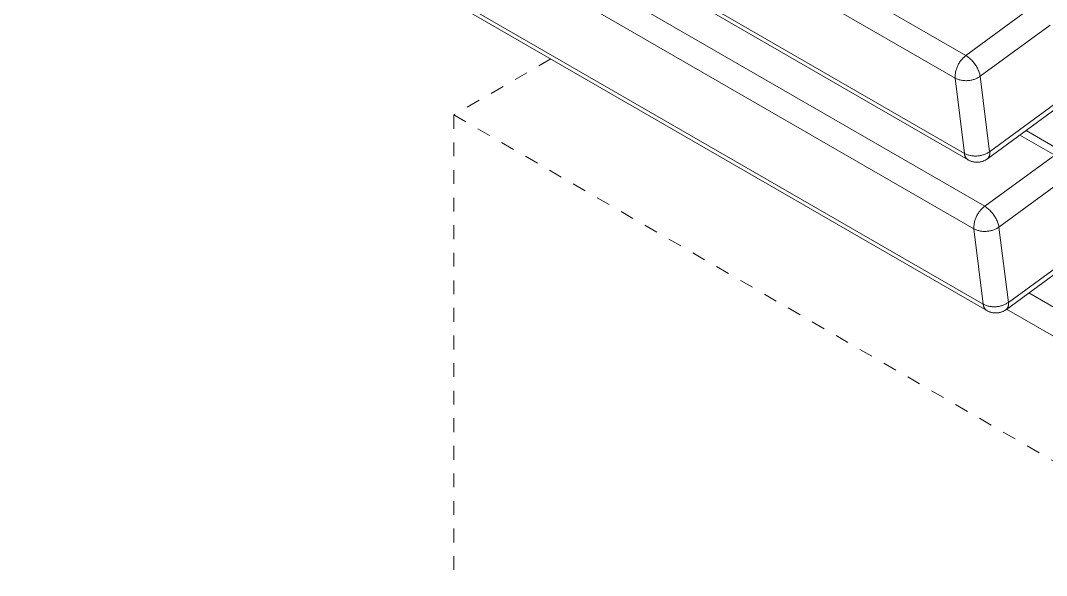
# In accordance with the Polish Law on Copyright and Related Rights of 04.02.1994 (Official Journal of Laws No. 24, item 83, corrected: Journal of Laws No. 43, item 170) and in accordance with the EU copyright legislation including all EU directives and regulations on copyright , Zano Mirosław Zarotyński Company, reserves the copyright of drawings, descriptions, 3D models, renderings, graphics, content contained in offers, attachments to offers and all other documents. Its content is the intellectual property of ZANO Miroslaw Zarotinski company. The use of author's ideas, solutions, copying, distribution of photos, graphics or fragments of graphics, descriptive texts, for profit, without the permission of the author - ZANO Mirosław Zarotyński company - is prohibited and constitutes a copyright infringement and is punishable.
# Model space of a CAD drawing. Header units: inches. Extents: x -16 to 183, y -17 to 123.
# Drawn here: x 21.43 to 28.87, y -10.51 to -6.48 of the extents above; entities that cross this region are included whole.
import ezdxf

# ---------------------------------------------------------------- set-up
doc = ezdxf.new("R2010")
doc.units = ezdxf.units.IN
doc.linetypes.add('HIDDEN', pattern=[1.905, 1.27, -0.635])
doc.layers.add('ZANO_R', color=7, linetype='Continuous', lineweight=0)
doc.layers.add('ZANO_R_przerywana', color=250, linetype='HIDDEN', lineweight=0)

msp = doc.modelspace()

# ---------------------------------------------------------------- linework, layer by layer
at = {"layer": 'ZANO_R'}
for p, q in [((-4.4488, 12.16044), (28.28151, -6.73641)), ((28.20306, -6.90038), (-4.52726, 11.99648)), ((-4.45917, 11.44985), (28.27114, -7.44701)), ((28.29711, -7.49262), (-4.43294, 11.40408)), ((-4.31263, 11.06719), (28.41768, -7.82967)), ((28.33922, -7.99363), (-4.39109, 10.90322)), ((-4.323, 10.3566), (28.40731, -8.54026)), ((28.43327, -8.58588), (-4.29677, 10.31082)), ((28.28151, -6.73641), (28.78895, -6.36483)), ((28.89253, -6.51522), (28.38509, -6.88681)), ((28.24347, -6.77442), (28.24764, -6.76912)), ((28.24764, -6.76912), (28.25199, -6.76397)), ((28.25199, -6.76397), (28.25651, -6.75897)), ((28.25651, -6.75897), (28.2612, -6.75412)), ((28.2612, -6.75412), (28.26605, -6.74944)), ((28.26605, -6.74944), (28.27105, -6.74492)), ((28.27105, -6.74492), (28.27621, -6.74058)), ((28.27621, -6.74058), (28.28151, -6.73641)), ((28.28806, -6.74069), (28.28151, -6.73641)), ((28.29446, -6.74519), (28.28806, -6.74069)), ((28.3007, -6.7499), (28.29446, -6.74519)), ((28.30679, -6.75481), (28.3007, -6.7499)), ((28.3127, -6.75994), (28.30679, -6.75481)), ((28.31843, -6.76526), (28.3127, -6.75994)), ((28.32398, -6.77077), (28.31843, -6.76526)), ((28.20878, -6.84691), (28.21051, -6.84039)), ((28.21051, -6.84039), (28.21246, -6.83393)), ((28.21246, -6.83393), (28.21463, -6.82755)), ((28.21463, -6.82755), (28.21701, -6.82124)), ((28.21701, -6.82124), (28.21961, -6.81502)), ((28.21961, -6.81502), (28.22242, -6.80889)), ((28.22242, -6.80889), (28.22543, -6.80286)), ((28.22543, -6.80286), (28.22865, -6.79693)), ((28.22865, -6.79693), (28.23206, -6.79112)), ((28.23206, -6.79112), (28.23567, -6.78542)), ((28.23567, -6.78542), (28.23948, -6.77985)), ((28.23948, -6.77985), (28.24347, -6.77442)), ((28.32935, -6.77646), (28.32398, -6.77077)), ((28.33451, -6.78233), (28.32935, -6.77646)), ((28.33948, -6.78838), (28.33451, -6.78233)), ((28.34423, -6.79458), (28.33948, -6.78838)), ((28.34878, -6.80095), (28.34423, -6.79458)), ((28.35311, -6.80747), (28.34878, -6.80095)), ((28.35721, -6.81412), (28.35311, -6.80747)), ((28.36109, -6.82092), (28.35721, -6.81412)), ((28.36473, -6.82784), (28.36109, -6.82092)), ((28.36814, -6.83488), (28.36473, -6.82784)), ((28.37131, -6.84203), (28.36814, -6.83488)), ((28.37423, -6.84928), (28.37131, -6.84203)), ((28.20297, -6.89364), (28.20312, -6.88689)), ((28.20306, -6.90038), (28.20297, -6.89364)), ((28.20306, -6.90038), (28.20865, -6.90298)), ((28.27114, -7.44701), (28.20306, -6.90038)), ((28.20312, -6.88689), (28.2035, -6.88016)), ((28.2035, -6.88016), (28.2041, -6.87345)), ((28.2041, -6.87345), (28.20493, -6.86676)), ((28.20493, -6.86676), (28.20599, -6.8601)), ((28.20599, -6.8601), (28.20727, -6.85348)), ((28.20727, -6.85348), (28.20878, -6.84691)), ((28.20865, -6.90298), (28.21433, -6.90539)), ((28.21433, -6.90539), (28.22009, -6.90761)), ((28.22009, -6.90761), (28.22592, -6.90963)), ((28.22592, -6.90963), (28.23181, -6.91145)), ((28.23181, -6.91145), (28.23776, -6.91307)), ((28.23776, -6.91307), (28.24377, -6.91449)), ((28.24377, -6.91449), (28.24982, -6.9157)), ((28.24982, -6.9157), (28.25591, -6.91671)), ((28.25591, -6.91671), (28.26202, -6.9175)), ((28.26202, -6.9175), (28.26817, -6.91809)), ((28.29283, -6.91835), (28.29898, -6.9179)), ((28.29898, -6.9179), (28.30511, -6.91723)), ((28.30511, -6.91723), (28.31122, -6.91635)), ((28.31122, -6.91635), (28.3173, -6.91527)), ((28.3173, -6.91527), (28.32333, -6.91398)), ((28.32333, -6.91398), (28.32932, -6.91249)), ((28.32932, -6.91249), (28.33525, -6.91079)), ((28.33525, -6.91079), (28.34112, -6.9089)), ((28.34112, -6.9089), (28.34692, -6.9068)), ((28.34692, -6.9068), (28.35265, -6.90451)), ((28.35265, -6.90451), (28.3583, -6.90202)), ((28.3583, -6.90202), (28.36386, -6.89935)), ((28.36386, -6.89935), (28.36932, -6.89649)), ((28.36932, -6.89649), (28.37469, -6.89344)), ((28.37691, -6.85663), (28.37423, -6.84928)), ((28.37469, -6.89344), (28.37995, -6.89021)), ((28.37934, -6.86407), (28.37691, -6.85663)), ((28.38151, -6.87158), (28.37934, -6.86407)), ((28.37995, -6.89021), (28.38509, -6.88681)), ((28.38343, -6.87916), (28.38151, -6.87158)), ((28.38509, -6.88681), (28.38343, -6.87916)), ((28.38509, -6.88681), (28.45318, -7.43344)), ((28.26817, -6.91809), (28.27432, -6.91847)), ((28.27432, -6.91847), (28.28049, -6.91864)), ((28.28049, -6.91864), (28.28666, -6.9186)), ((28.28666, -6.9186), (28.29283, -6.91835)), ((28.45318, -7.43344), (28.96061, -7.06185)), ((28.94524, -7.11363), (28.43914, -7.48424)), ((28.71818, -7.2799), (29.00165, -7.44357)), ((28.92512, -7.45808), (28.67335, -7.31273)), ((28.44277, -7.44007), (28.44803, -7.43684)), ((28.44803, -7.43684), (28.45318, -7.43344)), ((28.45359, -7.43522), (28.45318, -7.43344)), ((28.45394, -7.43701), (28.45359, -7.43522)), ((28.45423, -7.43881), (28.45394, -7.43701)), ((28.27114, -7.44701), (28.27673, -7.44961)), ((28.27128, -7.44903), (28.27114, -7.44701)), ((28.27149, -7.45104), (28.27128, -7.44903)), ((28.27177, -7.45305), (28.27149, -7.45104)), ((28.27212, -7.45505), (28.27177, -7.45305)), ((28.27254, -7.45703), (28.27212, -7.45505)), ((28.27303, -7.459), (28.27254, -7.45703)), ((28.27359, -7.46095), (28.27303, -7.459)), ((28.27421, -7.46288), (28.27359, -7.46095)), ((28.2749, -7.46478), (28.27421, -7.46288)), ((28.27565, -7.46666), (28.2749, -7.46478)), ((28.27647, -7.46852), (28.27565, -7.46666)), ((28.27736, -7.47034), (28.27647, -7.46852)), ((28.27673, -7.44961), (28.28241, -7.45202)), ((28.2783, -7.47213), (28.27736, -7.47034)), ((28.27931, -7.47389), (28.2783, -7.47213)), ((28.28038, -7.47562), (28.27931, -7.47389)), ((28.28151, -7.4773), (28.28038, -7.47562)), ((28.28269, -7.47894), (28.28151, -7.4773)), ((28.28241, -7.45202), (28.28817, -7.45424)), ((28.28393, -7.48055), (28.28269, -7.47894)), ((28.28523, -7.48211), (28.28393, -7.48055)), ((28.28658, -7.48362), (28.28523, -7.48211)), ((28.28798, -7.48508), (28.28658, -7.48362)), ((28.28943, -7.4865), (28.28798, -7.48508)), ((28.28817, -7.45424), (28.294, -7.45626)), ((28.29093, -7.48786), (28.28943, -7.4865)), ((28.29248, -7.48917), (28.29093, -7.48786)), ((28.29407, -7.49043), (28.29248, -7.48917)), ((28.294, -7.45626), (28.29989, -7.45808)), ((28.2957, -7.49163), (28.29407, -7.49043)), ((28.29737, -7.49278), (28.2957, -7.49163)), ((28.30132, -7.49495), (28.29737, -7.49278)), ((28.29989, -7.45808), (28.30585, -7.4597)), ((28.30534, -7.49699), (28.30132, -7.49495)), ((28.30942, -7.49888), (28.30534, -7.49699)), ((28.30585, -7.4597), (28.31185, -7.46112)), ((28.31358, -7.50063), (28.30942, -7.49888)), ((28.31185, -7.46112), (28.3179, -7.46233)), ((28.31779, -7.50224), (28.31358, -7.50063)), ((28.32205, -7.5037), (28.31779, -7.50224)), ((28.3179, -7.46233), (28.32399, -7.46333)), ((28.32636, -7.50501), (28.32205, -7.5037)), ((28.32399, -7.46333), (28.33011, -7.46413)), ((28.33071, -7.50616), (28.32636, -7.50501)), ((28.33011, -7.46413), (28.33625, -7.46472)), ((28.33511, -7.50717), (28.33071, -7.50616)), ((28.33953, -7.50802), (28.33511, -7.50717)), ((28.33625, -7.46472), (28.34241, -7.4651)), ((28.34398, -7.50872), (28.33953, -7.50802)), ((28.34241, -7.4651), (28.34858, -7.46527)), ((28.34846, -7.50926), (28.34398, -7.50872)), ((28.35294, -7.50965), (28.34846, -7.50926)), ((28.34858, -7.46527), (28.35475, -7.46523)), ((28.35744, -7.50987), (28.35294, -7.50965)), ((28.35475, -7.46523), (28.36091, -7.46498)), ((28.36195, -7.50995), (28.35744, -7.50987)), ((28.36091, -7.46498), (28.36706, -7.46452)), ((28.36645, -7.50986), (28.36195, -7.50995)), ((28.37095, -7.50962), (28.36645, -7.50986)), ((28.36706, -7.46452), (28.3732, -7.46386)), ((28.37544, -7.50922), (28.37095, -7.50962)), ((28.3732, -7.46386), (28.37931, -7.46298)), ((28.37991, -7.50866), (28.37544, -7.50922)), ((28.37931, -7.46298), (28.38538, -7.4619)), ((28.38436, -7.50795), (28.37991, -7.50866)), ((28.38878, -7.50709), (28.38436, -7.50795)), ((28.38538, -7.4619), (28.39141, -7.46061)), ((28.39317, -7.50607), (28.38878, -7.50709)), ((28.39141, -7.46061), (28.3974, -7.45911)), ((28.39752, -7.5049), (28.39317, -7.50607)), ((28.3974, -7.45911), (28.40333, -7.45742)), ((28.40183, -7.50358), (28.39752, -7.5049)), ((28.40609, -7.50211), (28.40183, -7.50358)), ((28.40333, -7.45742), (28.4092, -7.45552)), ((28.41029, -7.50049), (28.40609, -7.50211)), ((28.4092, -7.45552), (28.41501, -7.45343)), ((28.41444, -7.49872), (28.41029, -7.50049)), ((28.41852, -7.49682), (28.41444, -7.49872)), ((28.41501, -7.45343), (28.42074, -7.45114)), ((28.41768, -7.82967), (28.92512, -7.45808)), ((28.42253, -7.49477), (28.41852, -7.49682)), ((28.42074, -7.45114), (28.42638, -7.44865)), ((28.42647, -7.49258), (28.42253, -7.49477)), ((28.42638, -7.44865), (28.43194, -7.44598)), ((28.43033, -7.49026), (28.42647, -7.49258)), ((28.43411, -7.4878), (28.43033, -7.49026)), ((28.43194, -7.44598), (28.43741, -7.44311)), ((28.4378, -7.48522), (28.43411, -7.4878)), ((28.43741, -7.44311), (28.44277, -7.44007)), ((28.4378, -7.48521), (28.43912, -7.48395)), ((28.43912, -7.48395), (28.44039, -7.48263)), ((28.44039, -7.48263), (28.44161, -7.48128)), ((28.44161, -7.48128), (28.44279, -7.47988)), ((28.44279, -7.47988), (28.44392, -7.47845)), ((28.44392, -7.47845), (28.445, -7.47697)), ((28.445, -7.47697), (28.44603, -7.47546)), ((28.44603, -7.47546), (28.44701, -7.47392)), ((28.44701, -7.47392), (28.44793, -7.47234)), ((28.44793, -7.47234), (28.4488, -7.47073)), ((28.4488, -7.47073), (28.44961, -7.46909)), ((28.44961, -7.46909), (28.45037, -7.46743)), ((28.45037, -7.46743), (28.45106, -7.46574)), ((28.45106, -7.46574), (28.4517, -7.46403)), ((28.4517, -7.46403), (28.45228, -7.4623)), ((28.45228, -7.4623), (28.4528, -7.46054)), ((28.4528, -7.46054), (28.45326, -7.45878)), ((28.45326, -7.45878), (28.45366, -7.45699)), ((28.45366, -7.45699), (28.454, -7.4552)), ((28.454, -7.4552), (28.45428, -7.45339)), ((28.45445, -7.44063), (28.45423, -7.43881)), ((28.45428, -7.45339), (28.45449, -7.45157)), ((28.45461, -7.44245), (28.45445, -7.44063)), ((28.45449, -7.45157), (28.45464, -7.44975)), ((28.45472, -7.44427), (28.45461, -7.44245)), ((28.45464, -7.44975), (28.45473, -7.44793)), ((28.45475, -7.4461), (28.45472, -7.44427)), ((28.45473, -7.44793), (28.45475, -7.4461)), ((29.0287, -7.60848), (28.52126, -7.98006)), ((28.36482, -7.89019), (28.36823, -7.88437)), ((28.36823, -7.88437), (28.37184, -7.87868)), ((28.37184, -7.87868), (28.37564, -7.87311)), ((28.37564, -7.87311), (28.37963, -7.86767)), ((28.37963, -7.86767), (28.38381, -7.86238)), ((28.38381, -7.86238), (28.38815, -7.85722)), ((28.38815, -7.85722), (28.39268, -7.85222)), ((28.39268, -7.85222), (28.39736, -7.84738)), ((28.39736, -7.84738), (28.40221, -7.84269)), ((28.40221, -7.84269), (28.40722, -7.83818)), ((28.40722, -7.83818), (28.41238, -7.83383)), ((28.41238, -7.83383), (28.41768, -7.82967)), ((28.42423, -7.83394), (28.41768, -7.82967)), ((28.43063, -7.83844), (28.42423, -7.83394)), ((28.43687, -7.84315), (28.43063, -7.83844)), ((28.44295, -7.84807), (28.43687, -7.84315)), ((28.44887, -7.85319), (28.44295, -7.84807)), ((28.4546, -7.85851), (28.44887, -7.85319)), ((28.46015, -7.86402), (28.4546, -7.85851)), ((28.46551, -7.86971), (28.46015, -7.86402)), ((28.47068, -7.87559), (28.46551, -7.86971)), ((28.47565, -7.88163), (28.47068, -7.87559)), ((28.4804, -7.88784), (28.47565, -7.88163)), ((28.3411, -7.96001), (28.34216, -7.95335)), ((28.34216, -7.95335), (28.34344, -7.94673)), ((28.34344, -7.94673), (28.34495, -7.94016)), ((28.34495, -7.94016), (28.34668, -7.93364)), ((28.34668, -7.93364), (28.34863, -7.92719)), ((28.34863, -7.92719), (28.3508, -7.9208)), ((28.3508, -7.9208), (28.35318, -7.9145)), ((28.35318, -7.9145), (28.35578, -7.90827)), ((28.35578, -7.90827), (28.35859, -7.90214)), ((28.35859, -7.90214), (28.3616, -7.89611)), ((28.3616, -7.89611), (28.36482, -7.89019)), ((28.48495, -7.8942), (28.4804, -7.88784)), ((28.48928, -7.90072), (28.48495, -7.8942)), ((28.49338, -7.90738), (28.48928, -7.90072)), ((28.49726, -7.91417), (28.49338, -7.90738)), ((28.5009, -7.92109), (28.49726, -7.91417)), ((28.50431, -7.92813), (28.5009, -7.92109)), ((28.50748, -7.93528), (28.50431, -7.92813)), ((28.5104, -7.94254), (28.50748, -7.93528)), ((28.51308, -7.94989), (28.5104, -7.94254)), ((28.51551, -7.95732), (28.51308, -7.94989)), ((28.51768, -7.96484), (28.51551, -7.95732)), ((28.33914, -7.98689), (28.33929, -7.98015)), ((28.33922, -7.99363), (28.33914, -7.98689)), ((28.33922, -7.99363), (28.34482, -7.99624)), ((28.40731, -8.54026), (28.33922, -7.99363)), ((28.33929, -7.98015), (28.33966, -7.97342)), ((28.33966, -7.97342), (28.34027, -7.9667)), ((28.34027, -7.9667), (28.3411, -7.96001)), ((28.34482, -7.99624), (28.3505, -7.99865)), ((28.3505, -7.99865), (28.35625, -8.00087)), ((28.35625, -8.00087), (28.36208, -8.00289)), ((28.36208, -8.00289), (28.36798, -8.00471)), ((28.36798, -8.00471), (28.37393, -8.00633)), ((28.37393, -8.00633), (28.37994, -8.00774)), ((28.37994, -8.00774), (28.38599, -8.00896)), ((28.38599, -8.00896), (28.39208, -8.00996)), ((28.39208, -8.00996), (28.39819, -8.01076)), ((28.39819, -8.01076), (28.40434, -8.01135)), ((28.40434, -8.01135), (28.41049, -8.01173)), ((28.41049, -8.01173), (28.41666, -8.0119)), ((28.41666, -8.0119), (28.42283, -8.01186)), ((28.42283, -8.01186), (28.429, -8.01161)), ((28.429, -8.01161), (28.43515, -8.01115)), ((28.43515, -8.01115), (28.44128, -8.01048)), ((28.44128, -8.01048), (28.44739, -8.00961)), ((28.44739, -8.00961), (28.45346, -8.00852)), ((28.45346, -8.00852), (28.4595, -8.00724)), ((28.4595, -8.00724), (28.46548, -8.00574)), ((28.46548, -8.00574), (28.47142, -8.00405)), ((28.47142, -8.00405), (28.47729, -8.00215)), ((28.47729, -8.00215), (28.48309, -8.00005)), ((28.48309, -8.00005), (28.48882, -7.99776)), ((28.48882, -7.99776), (28.49447, -7.99528)), ((28.49447, -7.99528), (28.50003, -7.9926)), ((28.50003, -7.9926), (28.50549, -7.98974)), ((28.50549, -7.98974), (28.51086, -7.98669)), ((28.51086, -7.98669), (28.51612, -7.98347)), ((28.51612, -7.98347), (28.52126, -7.98006)), ((28.5196, -7.97242), (28.51768, -7.96484)), ((28.52126, -7.98006), (28.5196, -7.97242)), ((28.52126, -7.98006), (28.58935, -8.52669)), ((28.58935, -8.52669), (29.09678, -8.1551)), ((29.08141, -8.20689), (28.57531, -8.57749)), ((28.73809, -8.45829), (29.03576, -8.63015)), ((28.40731, -8.54026), (28.4129, -8.54286)), ((28.40745, -8.54228), (28.40731, -8.54026)), ((28.40766, -8.5443), (28.40745, -8.54228)), ((28.40794, -8.54631), (28.40766, -8.5443)), ((28.40829, -8.5483), (28.40794, -8.54631)), ((28.40871, -8.55029), (28.40829, -8.5483)), ((28.4092, -8.55225), (28.40871, -8.55029)), ((28.40975, -8.5542), (28.4092, -8.55225)), ((28.41038, -8.55613), (28.40975, -8.5542)), ((28.4129, -8.54286), (28.41858, -8.54528)), ((28.41858, -8.54528), (28.42434, -8.54749)), ((28.42434, -8.54749), (28.43017, -8.54951)), ((28.43017, -8.54951), (28.43606, -8.55134)), ((28.43606, -8.55134), (28.44202, -8.55296)), ((28.44202, -8.55296), (28.44802, -8.55437)), ((28.44802, -8.55437), (28.45407, -8.55558)), ((28.52155, -8.55515), (28.52758, -8.55386)), ((28.52758, -8.55386), (28.53357, -8.55237)), ((28.53357, -8.55237), (28.5395, -8.55067)), ((28.5395, -8.55067), (28.54537, -8.54878)), ((28.54537, -8.54878), (28.55118, -8.54668)), ((28.55118, -8.54668), (28.5569, -8.54439)), ((28.5569, -8.54439), (28.56255, -8.54191)), ((28.56255, -8.54191), (28.56811, -8.53923)), ((28.56811, -8.53923), (28.57358, -8.53637)), ((28.57358, -8.53637), (28.57894, -8.53332)), ((28.57894, -8.53332), (28.5842, -8.53009)), ((28.5842, -8.53009), (28.58935, -8.52669)), ((28.58845, -8.55555), (28.58897, -8.5538)), ((28.58897, -8.5538), (28.58943, -8.55203)), ((28.58976, -8.52847), (28.58935, -8.52669)), ((28.58943, -8.55203), (28.58983, -8.55025)), ((28.59011, -8.53026), (28.58976, -8.52847)), ((28.58983, -8.55025), (28.59017, -8.54845)), ((28.5904, -8.53207), (28.59011, -8.53026)), ((28.59017, -8.54845), (28.59044, -8.54664)), ((28.59062, -8.53388), (28.5904, -8.53207)), ((28.59044, -8.54664), (28.59066, -8.54483)), ((28.59078, -8.5357), (28.59062, -8.53388)), ((28.59066, -8.54483), (28.59081, -8.54301)), ((28.59088, -8.53753), (28.59078, -8.5357)), ((28.59081, -8.54301), (28.5909, -8.54118)), ((28.59092, -8.53935), (28.59088, -8.53753)), ((28.5909, -8.54118), (28.59092, -8.53935)), ((28.41107, -8.55804), (28.41038, -8.55613)), ((28.41182, -8.55992), (28.41107, -8.55804)), ((28.41264, -8.56177), (28.41182, -8.55992)), ((28.41353, -8.5636), (28.41264, -8.56177)), ((28.41447, -8.56539), (28.41353, -8.5636)), ((28.41548, -8.56715), (28.41447, -8.56539)), ((28.41655, -8.56887), (28.41548, -8.56715)), ((28.41768, -8.57056), (28.41655, -8.56887)), ((28.41886, -8.5722), (28.41768, -8.57056)), ((28.4201, -8.5738), (28.41886, -8.5722)), ((28.4214, -8.57536), (28.4201, -8.5738)), ((28.42275, -8.57687), (28.4214, -8.57536)), ((28.42415, -8.57834), (28.42275, -8.57687)), ((28.4256, -8.57975), (28.42415, -8.57834)), ((28.4271, -8.58112), (28.4256, -8.57975)), ((28.42864, -8.58243), (28.4271, -8.58112)), ((28.43023, -8.58369), (28.42864, -8.58243)), ((28.43187, -8.58489), (28.43023, -8.58369)), ((28.43354, -8.58603), (28.43187, -8.58489)), ((28.43749, -8.58821), (28.43354, -8.58603)), ((28.44151, -8.59024), (28.43749, -8.58821)), ((28.44559, -8.59214), (28.44151, -8.59024)), ((28.44974, -8.59389), (28.44559, -8.59214)), ((28.45395, -8.5955), (28.44974, -8.59389)), ((28.45822, -8.59695), (28.45395, -8.5955)), ((28.45407, -8.55558), (28.46016, -8.55659)), ((28.46253, -8.59826), (28.45822, -8.59695)), ((28.46016, -8.55659), (28.46628, -8.55739)), ((28.46688, -8.59942), (28.46253, -8.59826)), ((28.46628, -8.55739), (28.47242, -8.55797)), ((28.47128, -8.60042), (28.46688, -8.59942)), ((28.4757, -8.60128), (28.47128, -8.60042)), ((28.47242, -8.55797), (28.47858, -8.55835)), ((28.48015, -8.60197), (28.4757, -8.60128)), ((28.47858, -8.55835), (28.48475, -8.55852)), ((28.48462, -8.60251), (28.48015, -8.60197)), ((28.48911, -8.6029), (28.48462, -8.60251)), ((28.48475, -8.55852), (28.49092, -8.55849)), ((28.49361, -8.60313), (28.48911, -8.6029)), ((28.49092, -8.55849), (28.49708, -8.55824)), ((28.49812, -8.6032), (28.49361, -8.60313)), ((28.49708, -8.55824), (28.50323, -8.55778)), ((28.50262, -8.60311), (28.49812, -8.6032)), ((28.50712, -8.60287), (28.50262, -8.60311)), ((28.50323, -8.55778), (28.50937, -8.55711)), ((28.51161, -8.60247), (28.50712, -8.60287)), ((28.50937, -8.55711), (28.51547, -8.55623)), ((28.51608, -8.60192), (28.51161, -8.60247)), ((28.51547, -8.55623), (28.52155, -8.55515)), ((28.52053, -8.60121), (28.51608, -8.60192)), ((28.52495, -8.60034), (28.52053, -8.60121)), ((28.52934, -8.59932), (28.52495, -8.60034)), ((28.53369, -8.59815), (28.52934, -8.59932)), ((28.538, -8.59683), (28.53369, -8.59815)), ((28.54226, -8.59536), (28.538, -8.59683)), ((28.54646, -8.59374), (28.54226, -8.59536)), ((28.55061, -8.59198), (28.54646, -8.59374)), ((28.55469, -8.59007), (28.55061, -8.59198)), ((28.5587, -8.58802), (28.55469, -8.59007)), ((28.56264, -8.58584), (28.5587, -8.58802)), ((28.5665, -8.58351), (28.56264, -8.58584)), ((28.57028, -8.58106), (28.5665, -8.58351)), ((28.57397, -8.57847), (28.57028, -8.58106)), ((28.57397, -8.57847), (28.57528, -8.5772)), ((28.57528, -8.5772), (28.57656, -8.57589)), ((28.57656, -8.57589), (28.57778, -8.57453)), ((28.57687, -8.57635), (29.03576, -8.84129)), ((28.57778, -8.57453), (28.57896, -8.57314)), ((28.57896, -8.57314), (28.58009, -8.5717)), ((28.58009, -8.5717), (28.58117, -8.57023)), ((28.58117, -8.57023), (28.5822, -8.56872)), ((28.5822, -8.56872), (28.58318, -8.56717)), ((28.58318, -8.56717), (28.5841, -8.56559)), ((28.5841, -8.56559), (28.58497, -8.56399)), ((28.58497, -8.56399), (28.58578, -8.56235)), ((28.58578, -8.56235), (28.58654, -8.56068)), ((28.58654, -8.56068), (28.58723, -8.559)), ((28.58723, -8.559), (28.58787, -8.55728)), ((28.58787, -8.55728), (28.58845, -8.55555))]:
    msp.add_line(p, q, dxfattribs=at)
at = {"layer": 'ZANO_R_przerywana', "ltscale": 0.05}
for p, q in [((25.27221, -6.76084), (24.56846, -7.16715)), ((24.56846, -7.16715), (24.56846, -13.50129)), ((24.56846, -7.16715), (30.05399, -10.33422))]:
    msp.add_line(p, q, dxfattribs=at)

doc.saveas('drawing.dxf')
